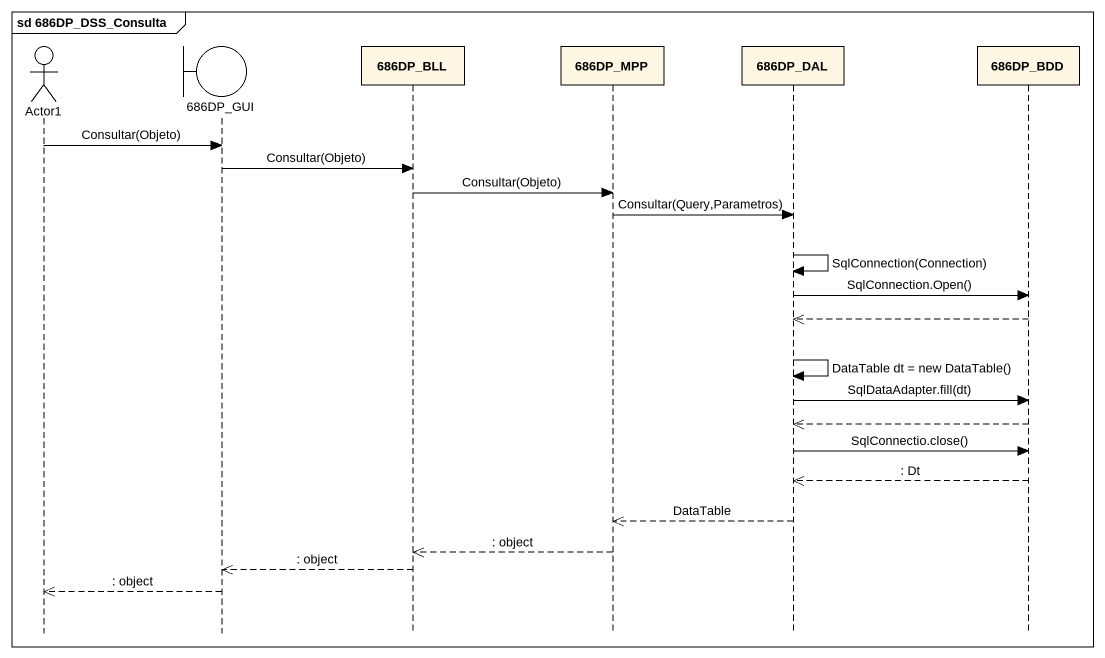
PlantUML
@startuml
mainframe sd 686DP_DSS_Consulta
hide footbox
actor Actor1
boundary "686DP_GUI" as b686DP_GUI
participant "686DP_BLL" as o686DP_BLL
participant "686DP_MPP" as o686DP_MPP
participant "686DP_DAL" as o686DP_DAL
participant "686DP_BDD" as o686DP_BDD

Actor1 -> b686DP_GUI : Consultar(Objeto)
b686DP_GUI -> o686DP_BLL : Consultar(Objeto)
o686DP_BLL -> o686DP_MPP : Consultar(Objeto)
o686DP_MPP -> o686DP_DAL : Consultar(Query,Parametros)
o686DP_DAL -> o686DP_DAL : SqlConnection(Connection)
o686DP_DAL -> o686DP_BDD : SqlConnection.Open()
o686DP_BDD -->> o686DP_DAL
o686DP_DAL -> o686DP_DAL : DataTable dt = new DataTable()
o686DP_DAL -> o686DP_BDD : SqlDataAdapter.fill(dt)
o686DP_BDD -->> o686DP_DAL
o686DP_DAL -> o686DP_BDD : SqlConnectio.close()
o686DP_BDD -->> o686DP_DAL : : Dt
o686DP_DAL -->> o686DP_MPP : DataTable
o686DP_MPP -->> o686DP_BLL : : object
o686DP_BLL -->> b686DP_GUI : : object
b686DP_GUI -->> Actor1 : : object
@enduml
